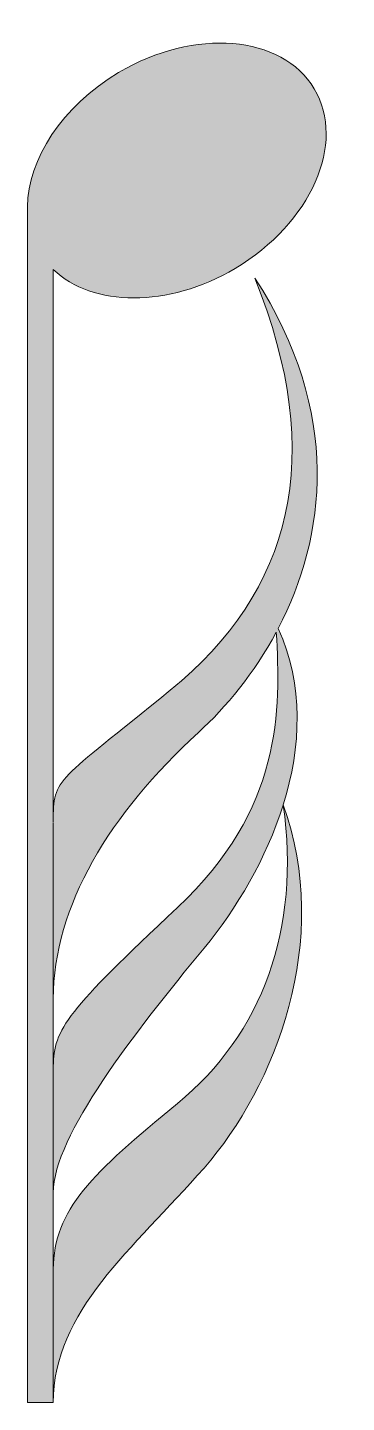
# Model space of a CAD drawing. Header units: inches. Extents: x 45.2 to 54.9, y -71 to -28.9.
import ezdxf

# ---------------------------------------------------------------- set-up
doc = ezdxf.new("R2010")
doc.units = ezdxf.units.IN
doc.header["$MEASUREMENT"] = 0
doc.layers.add('Layer 1', color=7, linetype='Continuous')

msp = doc.modelspace()

# ---------------------------------------------------------------- hatches: boundary and pattern name
at = {"layer": 'Layer 1', "true_color": 0x231f20}
h = msp.add_hatch(color=250, dxfattribs=at)
h.dxf.hatch_style = 2
edge = h.paths.add_edge_path()
edge.add_spline(control_points=[(52.104, -36.564), (54.317, -42.076), (53.239, -46.134), (49.52, -49.177), (46.038, -52.027), (45.941, -51.805), (45.943, -53.204), (45.943, -53.204), (45.943, -36.304), (45.943, -36.304), (47.141, -37.456), (49.458, -37.484), (51.501, -36.272), (53.821, -34.892), (54.906, -32.433), (53.922, -30.778), (52.939, -29.123), (50.261, -28.9), (47.94, -30.278), (46.207, -31.308), (45.164, -32.94), (45.156, -34.39), (45.156, -34.39), (45.156, -34.39), (45.156, -34.39), (45.156, -34.39), (45.156, -70.97), (45.156, -70.97), (45.156, -70.97), (45.943, -70.97), (45.943, -70.97), (45.943, -70.97), (45.943, -53.22), (45.943, -53.22), (45.944, -53.311), (45.944, -53.407), (45.944, -53.512), (45.944, -55.264), (45.944, -58.615), (45.944, -58.615), (45.944, -55.787), (47.671, -52.95), (50.382, -50.469), (51.223, -49.699), (52.086, -48.654), (52.759, -47.398), (52.902, -49.775), (52.949, -52.817), (49.74, -55.825), (46.397, -58.96), (45.944, -59.549), (45.944, -60.682), (45.944, -61.815), (45.944, -64.55), (45.944, -64.55), (45.944, -62.812), (48.436, -59.639), (50.551, -57.071), (51.549, -55.859), (52.458, -54.326), (52.97, -52.689), (53.517, -56.477), (52.323, -59.696), (49.74, -61.819), (47.152, -63.945), (45.944, -65.078), (45.944, -66.891), (45.944, -68.705), (45.944, -70.97), (45.944, -70.97), (45.944, -68.176), (48.361, -66.287), (50.551, -63.795), (52.739, -61.304), (54.474, -56.81), (52.972, -52.682), (53.524, -50.914), (53.604, -49.027), (52.818, -47.284), (54.272, -44.498), (54.783, -40.701), (52.104, -36.564)], knot_values=[0, 0, 0, 0, 1, 1, 1, 2, 2, 2, 3, 3, 3, 4, 4, 4, 5, 5, 5, 6, 6, 6, 7, 7, 7, 8, 8, 8, 9, 9, 9, 10, 10, 10, 11, 11, 11, 12, 12, 12, 13, 13, 13, 14, 14, 14, 15, 15, 15, 16, 16, 16, 17, 17, 17, 18, 18, 18, 19, 19, 19, 20, 20, 20, 21, 21, 21, 22, 22, 22, 23, 23, 23, 24, 24, 24, 25, 25, 25, 26, 26, 26, 27, 27, 27, 27], degree=3, periodic=1)

# ---------------------------------------------------------------- linework, layer by layer
at = {"layer": 'Layer 1', "lineweight": 0}
msp.add_open_spline([(52.104, -36.564), (54.317, -42.076), (53.239, -46.134), (49.52, -49.177), (46.038, -52.027), (45.941, -51.805), (45.943, -53.204), (45.943, -53.204), (45.943, -36.304), (45.943, -36.304), (47.141, -37.456), (49.458, -37.484), (51.501, -36.272), (53.821, -34.892), (54.906, -32.433), (53.922, -30.778), (52.939, -29.123), (50.261, -28.9), (47.94, -30.278), (46.207, -31.308), (45.164, -32.94), (45.156, -34.39), (45.156, -34.39), (45.156, -34.39), (45.156, -34.39), (45.156, -34.39), (45.156, -70.97), (45.156, -70.97), (45.156, -70.97), (45.943, -70.97), (45.943, -70.97), (45.943, -70.97), (45.943, -53.22), (45.943, -53.22), (45.944, -53.311), (45.944, -53.407), (45.944, -53.512), (45.944, -55.264), (45.944, -58.615), (45.944, -58.615), (45.944, -55.787), (47.671, -52.95), (50.382, -50.469), (51.223, -49.699), (52.086, -48.654), (52.759, -47.398), (52.902, -49.775), (52.949, -52.817), (49.74, -55.825), (46.397, -58.96), (45.944, -59.549), (45.944, -60.682), (45.944, -61.815), (45.944, -64.55), (45.944, -64.55), (45.944, -62.812), (48.436, -59.639), (50.551, -57.071), (51.549, -55.859), (52.458, -54.326), (52.97, -52.689), (53.517, -56.477), (52.323, -59.696), (49.74, -61.819), (47.152, -63.945), (45.944, -65.078), (45.944, -66.891), (45.944, -68.705), (45.944, -70.97), (45.944, -70.97), (45.944, -68.176), (48.361, -66.287), (50.551, -63.795), (52.739, -61.304), (54.474, -56.81), (52.972, -52.682), (53.524, -50.914), (53.604, -49.027), (52.818, -47.284), (54.272, -44.498), (54.783, -40.701), (52.104, -36.564)], degree=3, knots=[0, 0, 0, 0, 1, 1, 1, 2, 2, 2, 3, 3, 3, 4, 4, 4, 5, 5, 5, 6, 6, 6, 7, 7, 7, 8, 8, 8, 9, 9, 9, 10, 10, 10, 11, 11, 11, 12, 12, 12, 13, 13, 13, 14, 14, 14, 15, 15, 15, 16, 16, 16, 17, 17, 17, 18, 18, 18, 19, 19, 19, 20, 20, 20, 21, 21, 21, 22, 22, 22, 23, 23, 23, 24, 24, 24, 25, 25, 25, 26, 26, 26, 27, 27, 27, 27], dxfattribs=at)

doc.saveas('drawing.dxf')
